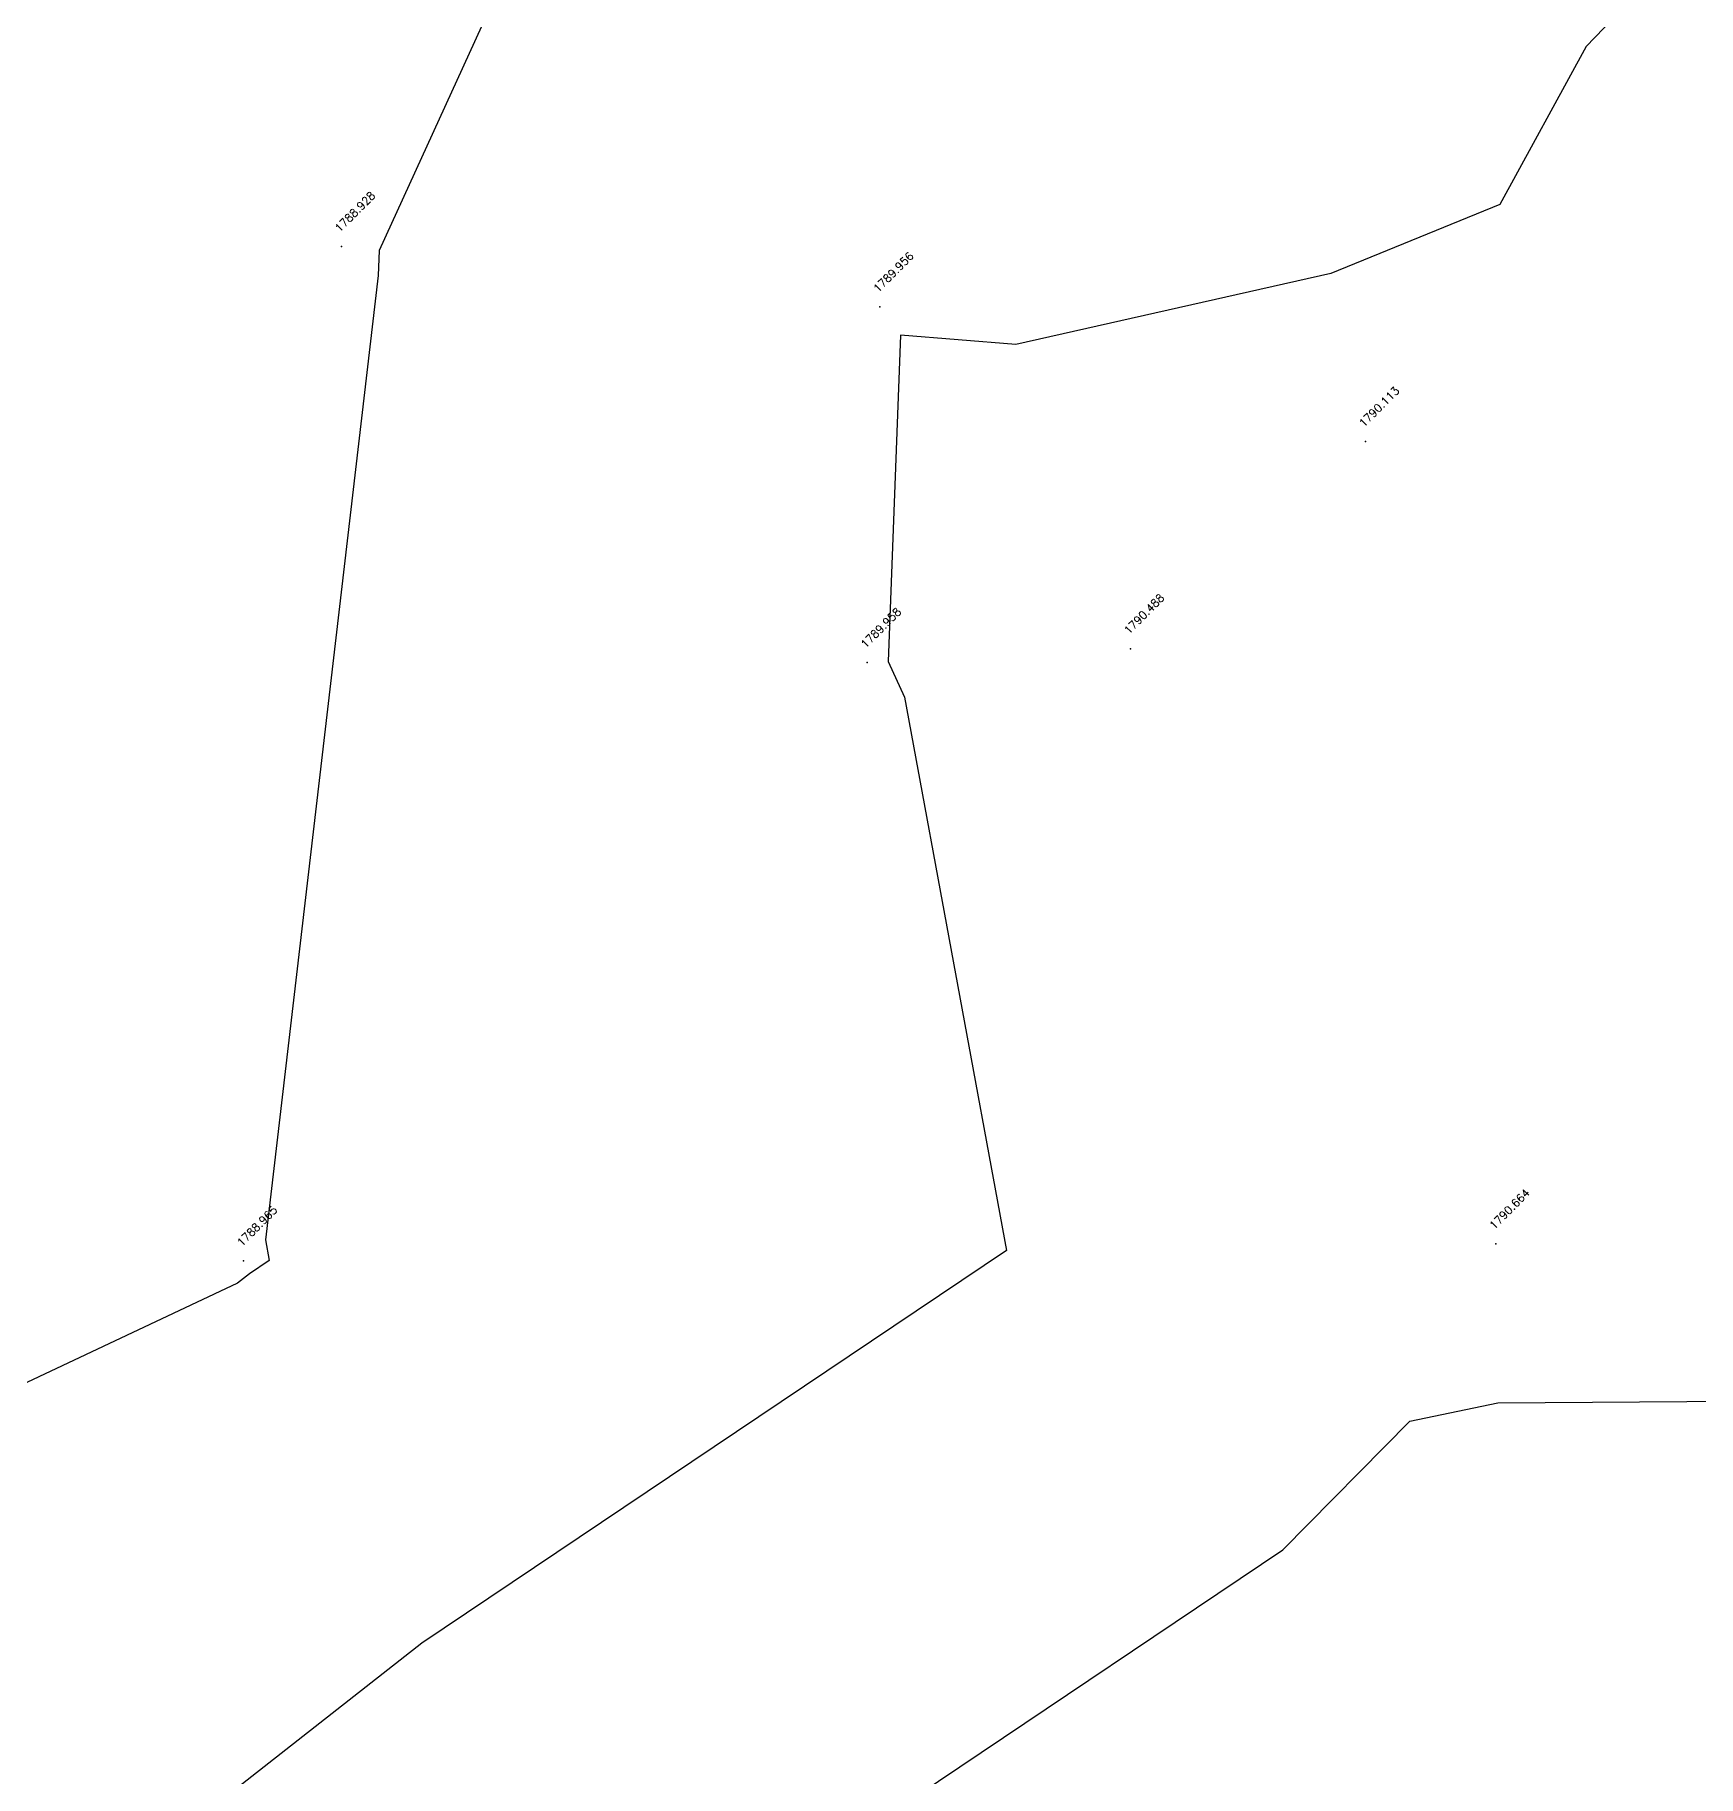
# Model space of a CAD drawing. Header units: inches. Extents: x 9956484 to 9957113, y 272553 to 273016.
# Drawn here: x 9956792.9 to 9956844.9, y 272757.5 to 272811.9 of the extents above; entities that cross this region are included whole.
import ezdxf
from ezdxf.enums import TextEntityAlignment as Align

# ---------------------------------------------------------------- set-up
doc = ezdxf.new("R2010")
doc.units = ezdxf.units.IN
doc.header["$MEASUREMENT"] = 0
for name, color, linetype in [('Contour', 4, 'Continuous'), ('Index_Contour', 8, 'Continuous'), ('Points', 7, 'Continuous'), ('Points-ELV', 6, 'Continuous'), ('Points-NUM', 4, 'Continuous'), ('Points-TXT', 3, 'Continuous')]:
    doc.layers.add(name, color=color, linetype=linetype)
doc.styles.add('romans', font='romans.shx')

# ---------------------------------------------------------------- blocks, each defined once
blk = doc.blocks.new('POINTS')
at = {"layer": 'Points'}
blk.add_line((0, 0), (0, 0), dxfattribs=at)
blk.add_point((0, 0), dxfattribs=at)
at = {"layer": 'Points-ELV', "style": 'romans'}
blk.add_attdef('ELEV', text='', height=1, rotation=45, dxfattribs=at).set_placement((0, 0), align=Align.BOTTOM_LEFT)
at = {"layer": 'Points-NUM', "style": 'romans'}
blk.add_attdef('PTNUM', text='', height=1, dxfattribs=at).set_placement((0, 0), align=Align.BOTTOM_RIGHT)
at = {"layer": 'Points-TXT', "style": 'romans'}
blk.add_attdef('DESC', text='', height=1, dxfattribs=at).set_placement((0, 0), align=Align.BOTTOM_RIGHT)

msp = doc.modelspace()

# ---------------------------------------------------------------- linework, layer by layer
at = {"layer": 'Contour'}
for points, elevation in [([(9956816.178, 272871.719), (9956814.721, 272863.705), (9956816.06, 272857.644), (9956817.207, 272840.461), (9956817.639, 272825.767), (9956810.783, 272820.728), (9956803.664, 272805.139), (9956803.635, 272804.362), (9956800.114, 272774.235), (9956800.233, 272773.587), (9956799.615, 272773.172), (9956799.246, 272772.883), (9956783.348, 272765.392), (9956773.972, 272748.284)], 1789), ([(9956794.476, 272737.608), (9956810.385, 272750.094), (9956831.899, 272764.547), (9956835.864, 272768.562), (9956838.616, 272769.139), (9956854.861, 272769.249), (9956860.543, 272770.69), (9956863.056, 272771.862), (9956864.231, 272774.503), (9956871.286, 272792.036), (9956870.924, 272795.647), (9956870.793, 272803.32), (9956898.629, 272830.075), (9956893.925, 272840.875), (9956906.27, 272839.116)], 1791)]:
    msp.add_lwpolyline(points, dxfattribs=dict(at, elevation=elevation))
at = {"layer": 'Index_Contour', "elevation": 1790}
msp.add_lwpolyline([(9956906.723, 272916.042), (9956875.821, 272903.929), (9956874.303, 272903.915), (9956872.829, 272904.1), (9956873.101, 272903.127), (9956871.417, 272901.758), (9956852.729, 272888.102), (9956852.13, 272878.662), (9956837.767, 272871.983), (9956838.235, 272871.155), (9956840.112, 272849.352), (9956849.391, 272835.912), (9956852.982, 272823.579), (9956841.376, 272811.518), (9956838.677, 272806.58), (9956833.401, 272804.424), (9956823.558, 272802.203), (9956819.953, 272802.5), (9956819.567, 272792.303), (9956820.084, 272791.189), (9956823.262, 272773.902), (9956805, 272761.633), (9956794.089, 272753.069)], dxfattribs=at)

# ---------------------------------------------------------------- block references
at = {"layer": 'Points', "linetype": 'Continuous'}
ref = msp.add_blockref('POINTS', (9956802.486, 272805.271, 1788.928), dxfattribs=at)
ref.add_attrib('ELEV', '1788.928', dxfattribs={"layer": 'Points-ELV', "height": 0.25, "rotation": 45, "style": 'romans'}).set_placement((9956802.486, 272805.646, 1788.928), align=Align.BOTTOM_LEFT)
ref = msp.add_blockref('POINTS', (9956819.305, 272803.383, 1789.956), dxfattribs=at)
ref.add_attrib('ELEV', '1789.956', dxfattribs={"layer": 'Points-ELV', "height": 0.25, "rotation": 45, "style": 'romans'}).set_placement((9956819.305, 272803.758, 1789.956), align=Align.BOTTOM_LEFT)
ref = msp.add_blockref('POINTS', (9956834.479, 272799.174, 1790.113), dxfattribs=at)
ref.add_attrib('ELEV', '1790.113', dxfattribs={"layer": 'Points-ELV', "height": 0.25, "rotation": 45, "style": 'romans'}).set_placement((9956834.479, 272799.549, 1790.113), align=Align.BOTTOM_LEFT)
ref = msp.add_blockref('POINTS', (9956827.136, 272792.702, 1790.488), dxfattribs=at)
ref.add_attrib('ELEV', '1790.488', dxfattribs={"layer": 'Points-ELV', "height": 0.25, "rotation": 45, "style": 'romans'}).set_placement((9956827.136, 272793.077, 1790.488), align=Align.BOTTOM_LEFT)
ref = msp.add_blockref('POINTS', (9956818.916, 272792.269, 1789.958), dxfattribs=at)
ref.add_attrib('ELEV', '1789.958', dxfattribs={"layer": 'Points-ELV', "height": 0.25, "rotation": 45, "style": 'romans'}).set_placement((9956818.916, 272792.644, 1789.958), align=Align.BOTTOM_LEFT)
ref = msp.add_blockref('POINTS', (9956799.427, 272773.576, 1788.965), dxfattribs=at)
ref.add_attrib('ELEV', '1788.965', dxfattribs={"layer": 'Points-ELV', "height": 0.25, "rotation": 45, "style": 'romans'}).set_placement((9956799.427, 272773.951, 1788.965), align=Align.BOTTOM_LEFT)
ref = msp.add_blockref('POINTS', (9956838.554, 272774.111, 1790.664), dxfattribs=at)
ref.add_attrib('ELEV', '1790.664', dxfattribs={"layer": 'Points-ELV', "height": 0.25, "rotation": 45, "style": 'romans'}).set_placement((9956838.554, 272774.486, 1790.664), align=Align.BOTTOM_LEFT)

doc.saveas('drawing.dxf')
